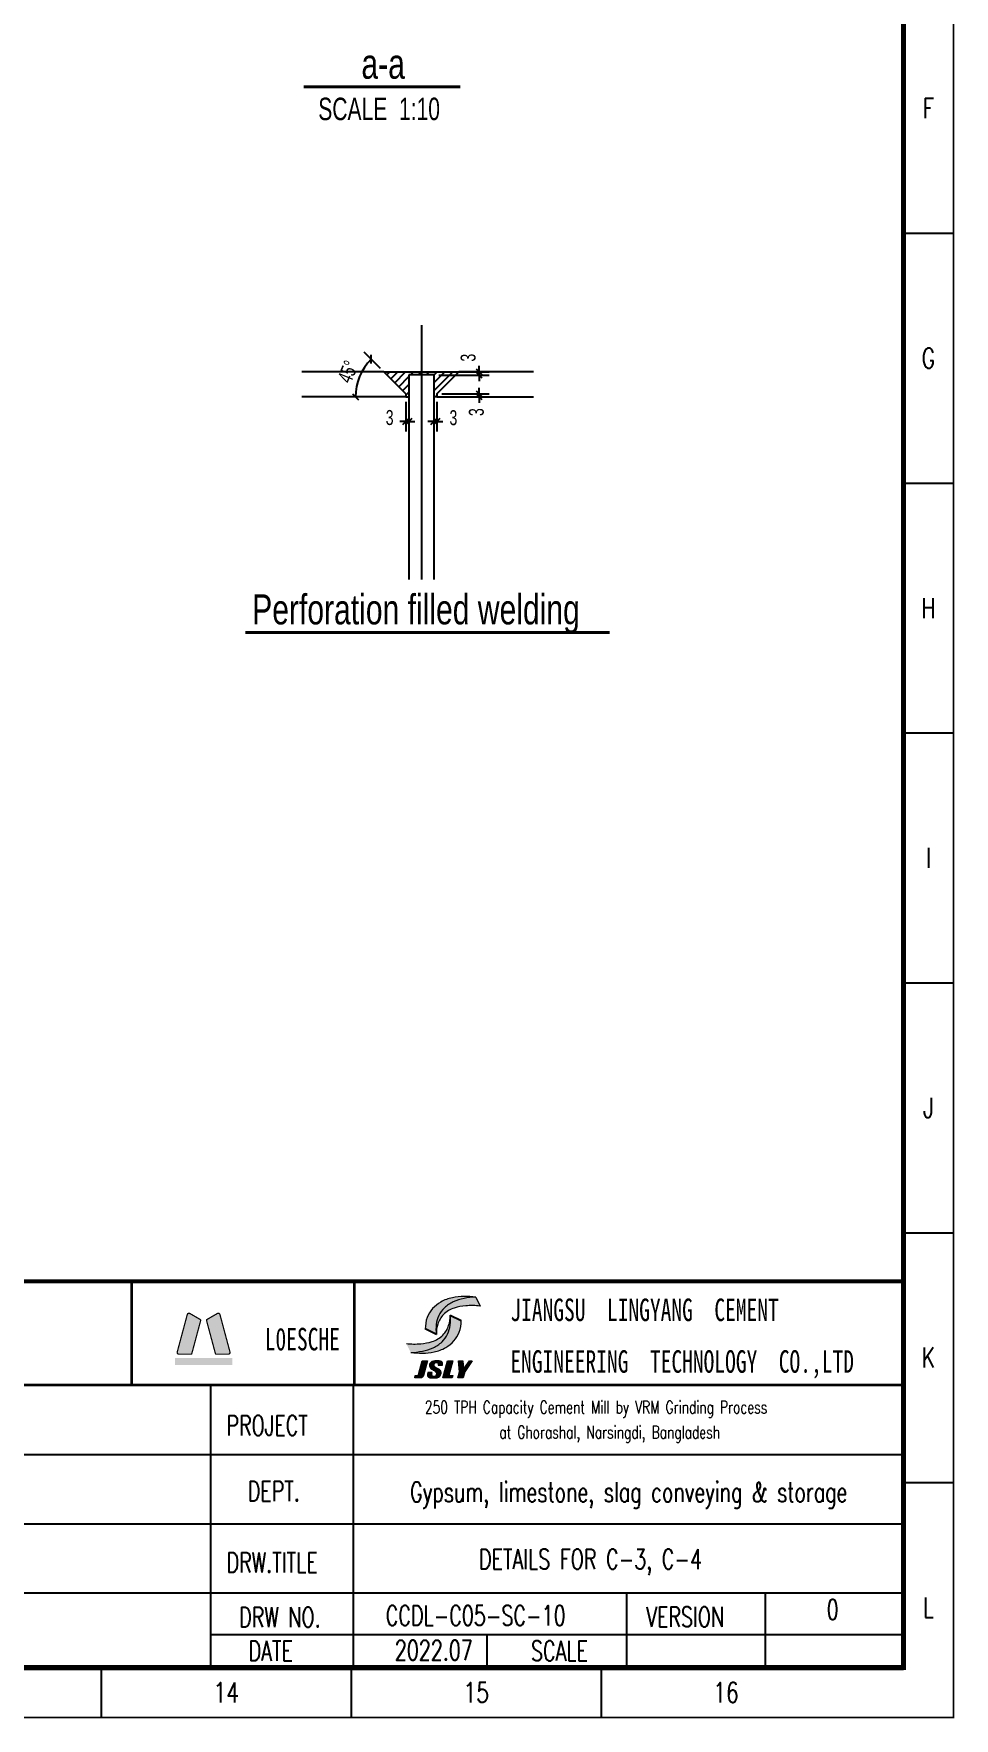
# Model space of a CAD drawing. Header units: millimetres. Extents: x -15901 to 146244, y -607033 to -56344.
# Drawn here: x 52992 to 71413, y -607033 to -573322 of the extents above; entities that cross this region are included whole.
import ezdxf
from ezdxf.enums import TextEntityAlignment as Align

# ---------------------------------------------------------------- set-up
doc = ezdxf.new("R2010")
doc.units = ezdxf.units.MM
doc.header["$LTSCALE"] = 2000
doc.linetypes.add('CENTER', pattern=[50.800000000000004, 31.75, -6.35, 6.35, -6.35])
doc.linetypes.add('DASHDOT', pattern=[1, 0.5, -0.25, 0, -0.25])
for name, color, linetype, lineweight in [('22', 4, 'Continuous', 35), ('Rahm7', 7, 'Continuous', 50), ('图层3', 1, 'Continuous', 0)]:
    doc.layers.add(name, color=color, linetype=linetype, lineweight=lineweight)
for name, color, linetype in [('4', 2, 'Continuous'), ('DIM', 2, 'Continuous'), ('P_OUTER_FRAME', 131, 'Continuous'), ('S_01', 3, 'Continuous'), ('S_02_AXIS', 171, 'CENTER'), ('TEXT', 3, 'Continuous'), ('TK', 1, 'Continuous'), ('图层1', 7, 'DASHDOT')]:
    doc.layers.add(name, color=color, linetype=linetype)
doc.styles.add('HZFS', font='simplex', dxfattribs={"width": 0.7, "bigfont": 'hzfs'})
doc.styles.add('HZTXT', font='romans.shx', dxfattribs={"width": 0.7, "bigfont": 'hztxt.shx'})
doc.styles.add('KS', font='kstxt.shx', dxfattribs={"width": 0.7, "height": 300, "bigfont": 'kshz.shx'})
doc.styles.add('TK-HZ', font='txt.shx', dxfattribs={"width": 0.8, "bigfont": 'hztxt.shx'})
doc.dimstyles.new('KSDIM1.2', dxfattribs={"dimtxt": 300, "dimasz": 120, "dimexe": 200, "dimexo": 100, "dimgap": 100, "dimtad": 1, "dimdec": 0, "dimlfac": 1.2, "dimzin": 14, "dimdsep": 46, "dimtxsty": 'KS', "dimblk": 'ARCHTICK', "dimblk1": 'OBLIQUE', "dimblk2": 'OBLIQUE', "dimsah": 1, "dimcen": -900, "dimclrd": 7, "dimclre": 7, "dimclrt": 2, "dimazin": 3, "dimtfac": 1, "dimtdec": 0, "dimtix": 1, "dimtmove": 2, "dimatfit": 2, "dimfxl": 1, "dimtolj": 1, "dimtzin": 14, "dimlwd": -3, "dimlwe": -1, "dimarcsym": 0})

# ---------------------------------------------------------------- blocks, each defined once
blk = doc.blocks.new('A1-1')
at = {"layer": 'TK', "color": 7}
for p, q in [((83100, 29700), (84100, 29700)), ((83100, 24700), (84100, 24700)), ((83100, 19700), (84100, 19700)), ((83100, 14700), (84100, 14700)), ((83100, 9700), (84100, 9700)), ((83100, 4700), (84100, 4700)), ((67050, 999.9999999999997), (67050, -3.410605131648481e-13)), ((72050, 999.9999999999997), (72050, -3.410605131648481e-13)), ((77050, 999.9999999999997), (77050, -3.410605131648481e-13))]:
    blk.add_line(p, q, dxfattribs=at)
for points, const_width in [([(0, 0), (84100, 0), (84100, 59400), (3.637978807091713e-12, 59400)], 35), ([(2500, 999.9999999999997), (83100, 999.9999999999997), (83100, 58400), (2500.000000000004, 58400)], 100)]:
    blk.add_lwpolyline(points, close=True, dxfattribs=dict(at, const_width=const_width))
at = {"layer": 'TK', "color": 7, "style": 'TK-HZ', "width": 0.75}
for s, p in [('F', (83600, 32200)), ('G', (83600, 27200)), ('H', (83600, 22200)), ('I', (83600, 17200)), ('J', (83600, 12200)), ('K', (83600, 7200)), ('L', (83600, 2199.999999999999)), ('14', (69550, 499.9999999999997)), ('15', (74550, 499.9999999999997)), ('16', (79550, 499.9999999999997))]:
    blk.add_text(s, height=400, dxfattribs=at).set_placement(p, align=Align.MIDDLE_CENTER)
blk = doc.blocks.new('_OBLIQUE')
at = {"color": 1}
blk.add_line((-0.5, -0.5), (0.5, 0.5), dxfattribs=at)
blk = doc.blocks.new('*D707')
at = {"layer": 'Defpoints', "color": 0}
for p in [(59573.48667721482, -580057.3950270766), (59999.50413269296, -580092.0314542712), (58353.86660922677, -580592.0314542712), (60439.50413269267, -580532.0314542705), (60439.50413269267, -580592.0314542712)]:
    blk.add_point(p, dxfattribs=at)
at = {"layer": 'DIM', "color": 7, "linetype": 'Continuous'}
blk.add_line((59928.79345457428, -580021.3207761525), (59601.99269017819, -579694.5200117567), dxfattribs=at)
at = {"layer": 'DIM', "color": 7, "linetype": 'Continuous', "lineweight": -3}
blk.add_arc((60499.50413269343, -580592.0314542712), 1069.272854389518, 135.0000000000265, 180, dxfattribs=at)
at = {"layer": 'DIM', "color": 7, "linetype": 'ByBlock', "lineweight": -3, "xscale": 120, "yscale": 120, "zscale": 120}
for p, rotation in [((59743.41404641556, -579835.941367994), 45.00000000002668), ((59430.23127830391, -580592.0314542712), 270)]:
    blk.add_blockref('_OBLIQUE', p, dxfattribs=dict(at, rotation=rotation))
at = {"layer": 'DIM', "color": 2, "insert": (59280.65494472509, -580087.1675901276), "char_height": 300, "attachment_point": 5, "rotation": 67.50000000001158, "style": 'KS'}
blk.add_mtext('\\A1;45%%d', dxfattribs=at)
blk = doc.blocks.new('_ArchTick')
at = {"color": 0, "linetype": 'ByBlock', "const_width": 0.15}
blk.add_lwpolyline([(-0.5, -0.5), (0.5, 0.5)], dxfattribs=at)
blk = doc.blocks.new('*D708')
at = {"layer": 'Defpoints', "color": 0}
for p in [(60999.50413269261, -580592.0314542712), (61059.50413269285, -580592.0314542712), (61059.50413269285, -581082.3576374208)]:
    blk.add_point(p, dxfattribs=at)
at = {"layer": 'DIM', "color": 7, "linetype": 'Continuous'}
for p, q in [((60999.50413269261, -580692.0314542712), (60999.50413269261, -581282.3576374208)), ((61059.50413269285, -580692.0314542712), (61059.50413269285, -581282.3576374208))]:
    blk.add_line(p, q, dxfattribs=at)
at = {"layer": 'DIM', "color": 7, "linetype": 'Continuous', "lineweight": -3}
for p, q in [((60999.50413269261, -581082.3576374208), (60879.50413269261, -581082.3576374208)), ((60999.50413269261, -581082.3576374208), (61059.50413269285, -581082.3576374208)), ((61059.50413269285, -581082.3576374208), (61179.50413269285, -581082.3576374208))]:
    blk.add_line(p, q, dxfattribs=at)
at = {"layer": 'DIM', "color": 7, "linetype": 'ByBlock', "lineweight": -3, "xscale": 120, "yscale": 120, "zscale": 120}
blk.add_blockref('_OBLIQUE', (60999.50413269261, -581082.3576374208), dxfattribs=at)
at = {"layer": 'DIM', "color": 7, "linetype": 'ByBlock', "lineweight": -3, "xscale": 120, "yscale": 120, "zscale": 120, "rotation": 180}
blk.add_blockref('_OBLIQUE', (61059.50413269285, -581082.3576374208), dxfattribs=at)
at = {"layer": 'DIM', "color": 2, "insert": (61389.49198390232, -581008.5553973035), "char_height": 300, "attachment_point": 5, "style": 'KS'}
blk.add_mtext('\\A1;3', dxfattribs=at)
blk = doc.blocks.new('*D709')
at = {"layer": 'Defpoints', "color": 0}
for p in [(60439.50413269267, -580592.0314542712), (60499.50413269261, -580592.0314542712), (60499.50413269261, -581082.3576374208)]:
    blk.add_point(p, dxfattribs=at)
at = {"layer": 'DIM', "color": 7, "linetype": 'Continuous'}
for p, q in [((60439.50413269267, -580692.0314542712), (60439.50413269267, -581282.3576374208)), ((60499.50413269261, -580692.0314542712), (60499.50413269261, -581282.3576374208))]:
    blk.add_line(p, q, dxfattribs=at)
at = {"layer": 'DIM', "color": 7, "linetype": 'Continuous', "lineweight": -3}
for p, q in [((60439.50413269267, -581082.3576374208), (60319.50413269267, -581082.3576374208)), ((60439.50413269267, -581082.3576374208), (60499.50413269261, -581082.3576374208)), ((60499.50413269261, -581082.3576374208), (60619.50413269261, -581082.3576374208))]:
    blk.add_line(p, q, dxfattribs=at)
at = {"layer": 'DIM', "color": 7, "linetype": 'ByBlock', "lineweight": -3, "xscale": 120, "yscale": 120, "zscale": 120}
blk.add_blockref('_OBLIQUE', (60439.50413269267, -581082.3576374208), dxfattribs=at)
at = {"layer": 'DIM', "color": 7, "linetype": 'ByBlock', "lineweight": -3, "xscale": 120, "yscale": 120, "zscale": 120, "rotation": 180}
blk.add_blockref('_OBLIQUE', (60499.50413269261, -581082.3576374208), dxfattribs=at)
at = {"layer": 'DIM', "color": 2, "insert": (60113.93884628141, -581005.3980875569), "char_height": 300, "attachment_point": 5, "style": 'KS'}
blk.add_mtext('\\A1;3', dxfattribs=at)
blk = doc.blocks.new('*D710')
at = {"layer": 'Defpoints', "color": 0}
for p in [(60999.50413269261, -580592.0314542712), (61059.50413269285, -580532.0314542705), (61902.35720550243, -580532.0314542705)]:
    blk.add_point(p, dxfattribs=at)
at = {"layer": 'DIM', "color": 7, "linetype": 'Continuous', "lineweight": -3}
for p, q in [((61902.35720550243, -580532.0314542705), (61902.35720550243, -580412.0314542705)), ((61902.35720550243, -580592.0314542712), (61902.35720550243, -580532.0314542705)), ((61902.35720550243, -580592.0314542712), (61902.35720550243, -580712.0314542712))]:
    blk.add_line(p, q, dxfattribs=at)
at = {"layer": 'DIM', "color": 7, "linetype": 'Continuous'}
for p, q in [((61099.50413269261, -580592.0314542712), (62102.35720550243, -580592.0314542712)), ((61159.50413269285, -580532.0314542705), (62102.35720550243, -580532.0314542705))]:
    blk.add_line(p, q, dxfattribs=at)
at = {"layer": 'DIM', "color": 7, "linetype": 'ByBlock', "lineweight": -3, "xscale": 120, "yscale": 120, "zscale": 120}
for p, rotation in [((61902.35720550243, -580532.0314542705), 270), ((61902.35720550243, -580592.0314542712), 90)]:
    blk.add_blockref('_OBLIQUE', p, dxfattribs=dict(at, rotation=rotation))
at = {"layer": 'DIM', "color": 2, "insert": (61850.45920690396, -580894.8922464265), "char_height": 300, "attachment_point": 5, "rotation": 90, "style": 'KS'}
blk.add_mtext('\\A1;3', dxfattribs=at)
blk = doc.blocks.new('*D711')
at = {"layer": 'Defpoints', "color": 0}
for p in [(60999.50413269261, -580154.8851465248), (61062.35782494777, -580092.0314542712), (61902.35720550243, -580092.0314542712)]:
    blk.add_point(p, dxfattribs=at)
at = {"layer": 'DIM', "color": 7, "linetype": 'Continuous'}
for p, q in [((61099.50413269261, -580154.8851465248), (62102.35720550243, -580154.8851465248)), ((61162.35782494777, -580092.0314542712), (62102.35720550243, -580092.0314542712))]:
    blk.add_line(p, q, dxfattribs=at)
at = {"layer": 'DIM', "color": 7, "linetype": 'Continuous', "lineweight": -3}
for p, q in [((61902.35720550243, -580092.0314542712), (61902.35720550243, -579972.0314542712)), ((61902.35720550243, -580154.8851465248), (61902.35720550243, -580092.0314542712)), ((61902.35720550243, -580154.8851465248), (61902.35720550243, -580274.8851465248))]:
    blk.add_line(p, q, dxfattribs=at)
at = {"layer": 'DIM', "color": 7, "linetype": 'ByBlock', "lineweight": -3, "xscale": 120, "yscale": 120, "zscale": 120}
for p, rotation in [((61902.35720550243, -580092.0314542712), 270), ((61902.35720550243, -580154.8851465248), 90)]:
    blk.add_blockref('_OBLIQUE', p, dxfattribs=dict(at, rotation=rotation))
at = {"layer": 'DIM', "color": 2, "insert": (61686.27910008145, -579805.6203838543), "char_height": 300, "attachment_point": 5, "rotation": 90, "style": 'KS'}
blk.add_mtext('\\A1;3', dxfattribs=at)

msp = doc.modelspace()

# ---------------------------------------------------------------- hatches: boundary and pattern name
at = {"layer": 'TEXT'}
h = msp.add_hatch(dxfattribs=at)
h.set_pattern_fill('ANSI31', color=256, scale=35, style=0)
h.set_pattern_definition([(45, (-293767.9348639073, -622970.6771374849), (-78.57724105935509, 78.5772410593551), [])])
h.paths.add_polyline_path([(60999.50413269261, -580592.0314542712), (61059.50413269285, -580592.0314542712), (61059.50413269285, -580532.0314542705), (61499.50413269261, -580092.0314542712), (59999.5041326927, -580092.0314542712), (60439.50413269267, -580532.0314542705), (60439.50413269267, -580592.0314542712), (60499.50413269261, -580592.0314542712), (60499.50413269261, -580152.0314542688), (60999.50413269261, -580152.0314542688)])
at = {"layer": '图层3'}
h = msp.add_hatch(color=7, dxfattribs=at)
edge = h.paths.add_edge_path()
edge.add_line((60536.17132591887, -599713.4086096964), (60448.35436592682, -599533.3571592593))
edge.add_arc((60610.77141765936, -598203.1869652651), 1340.049269097654, 263.0385042875429, 275.3276682807746)
edge.add_arc((60642.24134881108, -598406.7733682476), 1134.48844079418, 274.699860560968, 286.4928497704936)
edge.add_arc((60817.91105248837, -599009.8473036222), 506.3635752953236, 286.8060868385775, 315.8070490430616)
edge.add_arc((60836.44372282608, -599027.2822009332), 480.9224354129935, 315.7572570356232, 342.2978830709034)
edge.add_arc((60762.38409888058, -598997.854269021), 560.4505931885532, 341.7340311697585, 363.1418296780906)
edge.add_arc((60694.77984432189, -599076.43575088), 636.6644532519944, -7.97453059175831, 9.88514589041381, ccw=False)
edge.add_arc((60636.27106223314, -599063.8366651393), 696.3690036495203, 336.3877895710336, 351.66672240315603, ccw=False)
edge.add_arc((60759.69031068368, -599089.9467461414), 573.3922740670555, 314.5403632720627, 333.8378007685269, ccw=False)
edge.add_arc((60743.013077621, -599067.1845722354), 601.3275991421784, 293.68392497428727, 314.15171916344184, ccw=False)
edge.add_arc((60538.70073600544, -598556.0570554219), 1151.619967609617, 281.5269948226354, 292.7778449744103, ccw=False)
edge.add_arc((60495.84521010576, -598440.3620499603), 1273.6851019351, 271.81434362317646, 282.3759630335714, ccw=False)
edge = h.paths.add_edge_path()
edge.add_arc((61876.18845004647, -599876.9865074984), 1273.6851019351, 91.81434362317515, 102.37596303357)
edge.add_arc((61833.33292388974, -599761.2915020294), 1151.619967609617, 101.5269948226382, 112.7778449744131)
edge.add_arc((61629.02058255358, -599250.1639852158), 601.3275991421784, 113.6839249742908, 134.1517191634453)
edge.add_arc((61612.3433494909, -599227.4018112875), 573.3922740670555, 134.5403632720621, 153.8378007685264)
edge.add_arc((61735.76259817614, -599253.511892312), 696.3690036495203, 156.3877895710326, 171.6667224031551)
edge.add_arc((61677.25381608738, -599240.9128065712), 636.6644532519944, 172.0254694082415, 189.8851458904134)
edge.add_arc((61609.64956127165, -599319.4942884303), 560.4505931885532, 161.7340311697592, 183.1418296780914, ccw=False)
edge.add_arc((61535.58993732615, -599290.0663565181), 480.9224354129935, 135.7572570356228, 162.2978830709029, ccw=False)
edge.add_arc((61554.12260768621, -599307.5012538217), 506.3635752953236, 106.8060868385715, 135.8070490430554, ccw=False)
edge.add_arc((61729.79231134115, -599910.5751892112), 1134.48844079418, 94.69986056096138, 106.4928497704872, ccw=False)
edge.add_arc((61761.26224251522, -600114.1615921862), 1340.049269097654, 83.03850428754168, 95.32766828077382, ccw=False)
edge.add_line((61923.67929401307, -598783.9913981936), (61835.86233402102, -598603.9399477565))
h = msp.add_hatch(color=256, dxfattribs=at)
edge = h.paths.add_edge_path()
edge.add_arc((61876.18845004647, -599876.9865074984), 1273.6851019351, 91.81434362317515, 102.37596303357)
edge.add_arc((61833.33292388974, -599761.2915020294), 1151.619967609617, 101.5269948226382, 112.7778449744131)
edge.add_arc((61629.02058255358, -599250.1639852158), 601.3275991421784, 113.6839249742908, 134.1517191634453)
edge.add_arc((61612.3433494909, -599227.4018112875), 573.3922740670555, 134.5403632720621, 153.8378007685264)
edge.add_arc((61735.76259817614, -599253.511892312), 696.3690036495203, 156.3877895710326, 171.6667224031551)
edge.add_arc((61677.25381608738, -599240.9128065712), 636.6644532519944, 172.0254694082415, 189.8851458904134)
edge.add_line((61050.04136852978, -599350.211350099), (60827.57173652819, -599241.7056606123))
edge.add_arc((61409.81928964017, -599220.7953652076), 582.6229087851967, 159.0041339266755, 182.0567832290367, ccw=False)
edge.add_arc((61409.48471380083, -599220.5927558623), 582.2379555405406, 138.5933245921803, 159.0109513617211, ccw=False)
edge.add_arc((61503.78079187928, -599325.0384319208), 722.2201129398403, 120.68153327113191, 137.3262396746731, ccw=False)
edge.add_arc((61501.31639707519, -599327.7072090886), 723.2661877119994, 100.49023848739989, 120.40575761885651, ccw=False)
edge.add_arc((61588.64200848027, -599642.3824488304), 1048.970370782993, 89.3571673809808, 102.05115767322548, ccw=False)
edge.add_arc((61629.47056858672, -600594.2017038099), 2000.93463624019, 84.07954305337341, 90.83214336630732, ccw=False)
edge = h.paths.add_edge_path()
edge.add_arc((60495.84521010576, -598440.3620499603), 1273.6851019351, 271.8143436231751, 282.37596303357)
edge.add_arc((60538.70073600544, -598556.0570554219), 1151.619967609617, 281.5269948226382, 292.7778449744131)
edge.add_arc((60743.013077621, -599067.1845722354), 601.3275991421784, 293.6839249742908, 314.1517191634454)
edge.add_arc((60759.69031068368, -599089.9467461414), 573.3922740670555, 314.5403632720621, 333.8378007685263)
edge.add_arc((60636.27106223314, -599063.8366651393), 696.3690036495203, 336.3877895710326, 351.6667224031551)
edge.add_arc((60694.77984432189, -599076.43575088), 636.6644532519944, 352.0254694082414, 369.8851458904135)
edge.add_line((61321.99229190184, -598967.1372073523), (61544.46192390344, -599075.642896839))
edge.add_arc((60962.21437050833, -599096.5531922437), 582.6229087851967, -20.995866073324578, 2.0567832290366823, ccw=False)
edge.add_arc((60962.54894663079, -599096.7558015964), 582.2379555405406, 318.5933245921801, 339.0109513617211, ccw=False)
edge.add_arc((60868.25286854862, -598992.3101255156), 722.2201129398403, 300.6815332711319, 317.3262396746731, ccw=False)
edge.add_arc((60870.71726307704, -598989.6413483627), 723.2661877119994, 280.49023848739995, 300.40575761885646, ccw=False)
edge.add_arc((60783.39165166824, -598674.9661086209), 1048.970370782993, 269.3571673809808, 282.0511576732255, ccw=False)
edge.add_arc((60742.56309181883, -597723.1468536414), 2000.93463624019, 264.0795430533734, 270.8321433663072, ccw=False)
h = msp.add_hatch(color=7, dxfattribs=at)
edge = h.paths.add_edge_path()
edge.add_line((60764.50732738583, -599881.2491475202), (60869.88767934649, -599881.2491475202))
edge.add_line((60869.88767934649, -599881.2491475202), (60791.45273419155, -600173.9723475061))
edge.add_arc((60728.93583624403, -600155.7707268624), 65.11268327326081, 272.7567041788929, 343.7672282079169, ccw=False)
edge.add_line((60732.06743096991, -600220.8080595068), (60614.9781510873, -600220.8080595068))
edge.add_line((60614.9781510873, -600220.8080595068), (60627.52774201392, -600173.9723475061))
edge.add_line((60627.52774201392, -600173.9723475061), (60662.65452608524, -600173.9723475061))
edge.add_arc((60662.7023908241, -600143.4997225688), 30.47266252908942, 269.9100029855022, 346.6139291427364)
edge.add_line((60692.3471778339, -600150.5544915057), (60764.50732738583, -599881.2491475202))
for points in [[(61028.79459268285, -600012.8054246164, -0.2511419047795683), (61002.14649273141, -599974.1343111179, -0.1802809962157874), (61013.67445510684, -599927.6149739556, -0.2298123503047362), (61055.13198915555, -599914.0327570669, -0.298777894427633), (61085.21261638461, -599935.753097289, -0.1167581230574142), (61085.85631509183, -599969.0661075197), (61173.67327515467, -599969.0661075197, 0.04620596313493745), (61174.18708051054, -599928.1424575306, 0.2301799694565709), (61153.33011534123, -599894.3249735467, 0.1312195344949788), (61105.28867362876, -599881.2491475204, -0.001048063967417339), (61019.17651118396, -599881.2491475202, 0.1258214947471055), (60959.82389088778, -599895.1871839247, 0.2079585992483337), (60914.25148639514, -599947.9550634034, 0.2107748320127601), (60922.29802442773, -600012.7774075947, 0.08971967573817168), (60958.31246624566, -600045.3084760988, -0.007080645825214017), (61015.12110872997, -600080.88860903, -0.1329103926434923), (61047.0795625305, -600115.4277075164, -0.1404228134512519), (61048.14083457051, -600159.9233753837, -0.2313359390436563), (61021.94312514795, -600190.6511773698, -0.2244918972040854), (60974.84931489138, -600188.1085336588, -0.2289576742874713), (60957.10790634213, -600155.9815146856, -0.07577833964940317), (60963.4539121954, -600115.4277075164), (60875.63695187552, -600115.4277075164, 0.08626631908326544), (60871.93355203478, -600170.2655307285, 0.1838695552842191), (60894.67297249346, -600208.5533807732, 0.133077640195351), (60937.93788477464, -600220.8080595068), (61031.8675294487, -600220.8080595068, 0.110675764725664), (61093.09744710906, -600206.3714905612, 0.1927076588157873), (61140.46778852923, -600143.2437321104, 0.08047215024773659), (61143.5222109264, -600115.4277075164, 0.1469083402026034), (61130.03192583157, -600073.4145018465, 0.1072934168389789), (61086.91804131551, -600042.0650378473, -0.02739552688614584)], [(61272.14089790045, -599881.2491475202), (61377.52124985738, -599881.2491475202), (61299.08630470245, -600173.9723475061), (61381.04880079313, -600173.9723475061), (61368.49920958711, -600220.8080595068), (61181.1563615395, -600220.8080595068)], [(61492.44978983758, -599881.2491475202), (61580.26674987806, -599881.2491475202), (61594.6663733056, -600045.837597721), (61709.91244697629, -599881.2491475202), (61768.45708691387, -599881.2491475202), (61616.78151345684, -600097.8643155105), (61583.83883649542, -600220.8080595068), (61478.45848453848, -600220.8080595068), (61511.40116124286, -600097.8643155105)]]:
    msp.add_hatch(color=7, dxfattribs=at).paths.add_polyline_path(points)

# ---------------------------------------------------------------- linework, layer by layer
at = {"color": 7}
for p, q in [((70395.0122846259, -598287.6152595214), (70395.01228464826, -606049.2152595229)), ((45447.01228530018, -600366.6152595065), (70395.0122842273, -600366.6152595065)), ((45447.0122846259, -600366.6152595214), (70395.0122846259, -600366.6152595214)), ((56535.01228463708, -606049.2152595229), (56535.01228463708, -600366.6152595214)), ((59388.43352260871, -606049.2152595229), (59388.43352260871, -600366.6152595214)), ((45447.0122846259, -601752.6152595214), (70395.0122846259, -601752.6152595214)), ((45447.0122846259, -603138.6152595214), (70395.0122846259, -603138.6152595214)), ((45447.0122846259, -604524.6152595214), (70395.0122846259, -604524.6152595214)), ((64859.62108403502, -606049.2152595229), (64859.62108403502, -604524.6152595214)), ((67631.6210840313, -606015.3781603358), (67631.6210840313, -604524.6152595214)), ((56543.62108402012, -605356.2152595229), (70395.0122846259, -605356.2152595229)), ((62067.50848462863, -606015.3781603358), (62067.50848462863, -605356.2152595229)), ((45447.0122846259, -606049.2152595229), (70395.01228464826, -606049.2152595229))]:
    msp.add_line(p, q, dxfattribs=at)
at = {"color": 7, "lineweight": -2}
msp.add_line((45447.01228527783, -600366.6152595065), (70395.0122842273, -600366.6152595065), dxfattribs=at)
at = {"color": 7}
for points, const_width in [([(45447.01228530018, -600366.6152595065), (45447.01228530018, -598287.6152595959), (70395.0122842273, -598287.6152595959), (70395.0122842273, -600366.6152595065)], 83.15999999642372), ([(45447.0122846259, -598287.6152595214), (70395.0122846259, -598287.6152595214)], 83.16)]:
    msp.add_lwpolyline(points, dxfattribs=dict(at, const_width=const_width))
msp.add_lwpolyline([(45447.01228530018, -598287.6152595959), (70395.01228432043, -598287.6152595959)], dxfattribs=at)
at = {"layer": '22'}
for p, q in [((54953.17048481165, -600366.6152595065), (54953.17048481165, -598287.6152595959)), ((59412.62548463105, -600366.6152595065), (59412.62548463105, -598287.6152595959))]:
    msp.add_line(p, q, dxfattribs=at)
msp.add_lwpolyline([(45447.01228530018, -598287.6152595959), (70395.0122842273, -598287.6152595959), (70395.0122842273, -600366.6152595065), (45447.01228530018, -600366.6152595065)], close=True, dxfattribs=at)
at = {"layer": 'Rahm7', "color": 4, "const_width": 24.69851999893785}
for points in [[(56323.54747221677, -599051.5047424145), (56116.80847415386, -598932.1439262338, 0.4931454260312867), (56064.91292320995, -598953.6397672675), (55864.339289297, -599702.1907596446, 0.4931454260313169), (55898.53423425986, -599746.7544795282), (56137.2558666101, -599746.7544795282, 0.3394542588633641), (56156.34141729085, -599732.1096214212), (56332.7536148919, -599073.7303369127, 0.3394542588633431)], [(56460.04633730708, -599051.5047424145), (56666.78533537372, -598932.1439262338, -0.4931454260312867), (56718.6808863139, -598953.6397672675), (56919.25452022685, -599702.1907596446, -0.4931454260313169), (56885.05957526772, -599746.7544795282), (56646.33794291376, -599746.7544795282, -0.3394542588633641), (56627.252392233, -599732.1096214212), (56450.84019463568, -599073.7303369127, -0.3394542588633431)]]:
    msp.add_lwpolyline(points, format="xyb", close=True, dxfattribs=at)
at = {"layer": 'Rahm7', "color": 4}
for points in [[(56331.28220799251, -599060.9027854584), (56081.22465996502, -598922.5864919059), (56147.81822857319, -599748.0815160505), (55862.72273458971, -599736.3623383425)], [(56452.31160153134, -599060.9027854584), (56702.36914955883, -598922.5864919059), (56635.77558092831, -599748.0815160505), (56920.87107491179, -599736.3623383425)], [(55819.61452478601, -599824.9664595209), (55819.61452478601, -599960.8083195172), (56963.97928474157, -599824.9664595209), (56963.97928474157, -599960.8083195172)]]:
    msp.add_solid(points, dxfattribs=at)
at = {"layer": 'S_01', "const_width": 60}
for points in [[(61530.12089740293, -574383.3409514099), (58391.48638774252, -574383.3409514099)], [(64516.76816689389, -585301.6768334319), (57226.85228546572, -585301.6768334319)]]:
    msp.add_lwpolyline(points, dxfattribs=at)
at = {"layer": 'S_02_AXIS'}
msp.add_line((60749.50413269261, -579152.4255570979), (60749.50413269261, -584244.5951396332), dxfattribs=at)
at = {"layer": 'TEXT'}
for p, q in [((59999.50413269296, -580092.0314542712), (61499.50413269261, -580092.0314542712)), ((60439.50413269267, -580532.0314542705), (59999.50413269296, -580092.0314542712)), ((61059.50413269285, -580532.0314542705), (61499.50413269261, -580092.0314542712)), ((60439.50413269267, -580532.0314542705), (60439.50413269267, -580592.0314542712)), ((60439.50413269267, -580592.0314542712), (60499.50413269261, -580592.0314542712)), ((61059.50413269285, -580592.0314542712), (60999.50413269261, -580592.0314542712)), ((61059.50413269285, -580532.0314542705), (61059.50413269285, -580592.0314542712))]:
    msp.add_line(p, q, dxfattribs=at)
at = {"layer": '图层1', "linetype": 'ByBlock'}
for p, q in [((59999.5041326927, -580092.0314542712), (58353.86660922677, -580092.0314542712)), ((60999.50413269261, -580152.0314542688), (60499.50413269261, -580152.0314542688)), ((60499.50413269261, -580152.0314542688), (60499.50413269261, -584244.5951396332)), ((60999.50413269261, -580152.0314542688), (60999.50413269261, -584244.5951396332)), ((62989.26304046917, -580092.0314542712), (61499.50413269261, -580092.0314542712)), ((60439.50413269267, -580592.0314542712), (58353.86660922677, -580592.0314542712)), ((61059.50413269285, -580592.0314542712), (62989.26304046917, -580592.0314542712))]:
    msp.add_line(p, q, dxfattribs=at)
at = {"layer": '图层3', "lineweight": -2}
for p, q in [((61321.99229183106, -598967.1372073523), (61544.46192364825, -599075.6428968392)), ((61050.04136838822, -599350.211350099), (60827.57173636614, -599241.7056606121))]:
    msp.add_line(p, q, dxfattribs=at)
at = {"layer": '图层3', "color": 7}
for points in [[(61835.86233397631, -598603.9399477623), (61923.67929401307, -598783.9913981936)], [(61272.14089790045, -599881.2491475202), (61377.52124985738, -599881.2491475202), (61299.08630470245, -600173.9723475061), (61381.04880079313, -600173.9723475061), (61368.49920958711, -600220.8080595068), (61181.1563615395, -600220.8080595068), (61272.14089790045, -599881.2491475202)], [(61492.44978983758, -599881.2491475202), (61580.26674987806, -599881.2491475202), (61594.6663733056, -600045.837597721), (61709.91244697629, -599881.2491475202), (61768.45708691387, -599881.2491475202), (61616.78151345684, -600097.8643155105), (61583.83883649542, -600220.8080595068), (61478.45848453848, -600220.8080595068), (61511.40116124286, -600097.8643155105), (61492.44978983758, -599881.2491475202)]]:
    msp.add_lwpolyline(points, dxfattribs=at)
for points in [[(60764.50732738583, -599881.2491475202), (60869.88767934649, -599881.2491475202), (60791.45273419155, -600173.9723475061, -0.3201531493792165), (60732.06743096991, -600220.8080595068), (60614.9781510873, -600220.8080595068), (60627.52774201392, -600173.9723475061), (60662.65452608524, -600173.9723475061, 0.3477668753080308), (60692.3471778339, -600150.5544915057), (60764.50732738583, -599881.2491475202)], [(61085.85631509183, -599969.0661075197), (61173.67327515467, -599969.0661075197, 0.0462059631375794), (61174.18708051054, -599928.1424575306, 0.2301799694577722), (61153.33011534123, -599894.3249735467, 0.1312195344863262), (61105.2886736287, -599881.2491475202, -0.0010480639679087), (61019.17651118396, -599881.2491475202, 0.1258214947472077), (60959.82389088778, -599895.1871839247, 0.2079585992469012), (60914.25148639514, -599947.9550634034, 0.2107748320121328), (60922.29802442773, -600012.7774075947, 0.0897196757371572), (60958.31246624573, -600045.3084760986, -0.0073534545367111), (61017.28947592957, -600082.2915056802, -0.1256223479452962), (61047.0795625305, -600115.4277075164, -0.1430227817727291), (61047.92883914767, -600160.7194142796, -0.2266212556883574), (61021.94312514795, -600190.6511773698, -0.2244918972088056), (60974.84931489138, -600188.1085336588, -0.228957674281067), (60957.10790634213, -600155.9815146856, -0.0757783396464312), (60963.4539121954, -600115.4277075164), (60875.63695187552, -600115.4277075164, 0.0862663190859946), (60871.93355203478, -600170.2655307285, 0.1838695552757364), (60894.67297249346, -600208.5533807732, 0.1388917047545442), (60939.90090302809, -600220.8080595068), (61031.8675294487, -600220.8080595068, 0.1106757647257923), (61093.09744710906, -600206.3714905612, 0.1927076588121154), (61140.46778852923, -600143.2437321104, 0.0804721502476905), (61143.5222109264, -600115.4277075164, 0.146908340203339), (61130.03192583157, -600073.4145018465, 0.108689979316381), (61086.28239097877, -600041.7871199183, -0.0271034612296109), (61028.79459268285, -600012.8054246164, -0.2462327308361304), (61002.25698137342, -599975.0467078618, -0.1837402859676498), (61013.67445510684, -599927.6149739556, -0.2298123503036893), (61055.13198915555, -599914.0327570669, -0.2987778944287702), (61085.21261638461, -599935.753097289, -0.1167581230562819), (61085.85631509183, -599969.0661075197), (61085.85631509183, -599969.0661075197)]]:
    msp.add_lwpolyline(points, format="xyb", dxfattribs=at)
at = {"layer": '图层3'}
for centre, radius, start, end in [((61501.31639702676, -599327.7072090886), 723.2661877118699, 100.4902381358398, 120.4057574579734), ((61588.64200845791, -599642.3824488304), 1048.97037078294, 89.35716699515167, 102.0511576302159), ((61833.33292398287, -599761.2915020294), 1151.619967609566, 101.5269947565256, 112.7778443888798), ((61629.47056851967, -600594.2017038099), 2000.934636240178, 84.07954322972647, 90.83214373065006), ((61876.18845011725, -599876.9865074984), 1273.685101935116, 91.81434408865101, 102.3759628080757), ((61409.81928973331, -599220.7953652076), 582.6229087851967, 159.0041336268581, 182.056783201829), ((61409.48471368162, -599220.5927558548), 582.237955541739, 138.5933247758474, 159.0109511662404), ((61503.7807917638, -599325.0384319208), 722.2201129399028, 120.681532736573, 137.3262393628839), ((61735.76259810536, -599253.5118923045), 696.3690036495984, 156.387789681884, 171.666722590622), ((61612.34334939776, -599227.4018112875), 573.3922740670555, 134.5403632476092, 153.8378009087316), ((61629.02058241575, -599250.1639852158), 601.3275991419393, 113.6839249243336, 134.1517190036225), ((60694.77984425111, -599076.4357508726), 636.6644532519944, 352.025469388586, 9.88514584668495), ((61677.25381596817, -599240.9128065712), 636.6644532519944, 172.0254693886067, 189.8851458467056), ((60759.69031063898, -599089.9467461489), 573.3922740670555, 314.5403632475928, 333.8378009087107), ((60636.27106211765, -599063.8366651319), 696.3690036495984, 336.3877896818665, 351.666722590603), ((60962.54894653766, -599096.7558015964), 582.237955541739, 318.5933247758297, 339.010951166219), ((60962.21437048598, -599096.5531922437), 582.6229087851967, 339.0041336268366, 2.056783201806352), ((60495.84521010576, -598440.3620499528), 1273.685101935116, 271.814344088648, 282.3759628080741), ((60538.70073605387, -598556.0570554219), 1151.619967609566, 281.5269947565256, 292.7778443888798), ((60783.3916515751, -598674.9661086209), 1048.97037078294, 269.3571669951486, 282.0511576302132), ((60743.01307759865, -599067.1845722354), 601.3275991419393, 293.6839249243234, 314.1517190036066), ((60870.71726319252, -598989.6413483627), 723.2661877118699, 280.4902381358342, 300.4057574579641), ((60868.25286845549, -598992.3101255156), 722.2201129399028, 300.6815327365636, 317.3262393628699), ((60742.56309170334, -597723.1468536339), 2000.934636240178, 264.0795432297265, 270.8321437306484)]:
    msp.add_arc(centre, radius, start, end, dxfattribs=at)
at = {"layer": '图层3', "color": 7}
for centre, radius, start, end in [((61833.33292398287, -599761.2915020294), 1151.619967609566, 101.5269947565256, 112.7778443888798), ((61876.18845011725, -599876.9865074984), 1273.685101935116, 91.81434408865101, 102.3759628080757), ((61735.76259810536, -599253.5118923045), 696.3690036495984, 156.387789681884, 171.666722590622), ((61535.58993727772, -599290.0663565032), 480.9224354128841, 135.7572570088084, 162.2978832905599), ((61612.34334939776, -599227.4018112875), 573.3922740670555, 134.5403632476092, 153.8378009087316), ((61554.12260754465, -599307.5012538217), 506.3635752956684, 106.8060867167296, 135.8070492603316), ((61629.02058241575, -599250.1639852158), 601.3275991419393, 113.6839249243336, 134.1517190036225), ((60762.38409897371, -598997.854269006), 560.4505931884723, 341.7340311781414, 3.14182982531829), ((60694.77984425111, -599076.4357508726), 636.6644532519944, 352.025469388586, 9.88514584668495), ((61729.79231122567, -599910.5751892037), 1134.488440794117, 94.69986058238, 106.4928499203954), ((61761.26224242209, -600114.1615921862), 1340.049269097799, 83.03850438745728, 95.32766843528235), ((60817.91105246602, -599009.8473036222), 506.3635752956684, 286.8060867167296, 315.8070492603111), ((61677.25381596817, -599240.9128065712), 636.6644532519944, 172.0254693886067, 189.8851458467056), ((61609.6495612493, -599319.4942884303), 560.4505931884723, 161.734031178164, 183.1418298253183), ((60759.69031063898, -599089.9467461489), 573.3922740670555, 314.5403632475928, 333.8378009087107), ((60836.44372273295, -599027.2822009332), 480.9224354128841, 315.7572570087848, 342.2978832905334), ((60636.27106211765, -599063.8366651319), 696.3690036495984, 336.3877896818665, 351.666722590603), ((60610.77141758858, -598203.1869652651), 1340.049269097799, 263.0385043874545, 275.3276684352799), ((60495.84521010576, -598440.3620499528), 1273.685101935116, 271.814344088648, 282.3759628080741), ((60642.24134878872, -598406.7733682476), 1134.488440794117, 274.699860582379, 286.4928499203954), ((60538.70073605387, -598556.0570554219), 1151.619967609566, 281.5269947565256, 292.7778443888798), ((60743.01307759865, -599067.1845722354), 601.3275991419393, 293.6839249243234, 314.1517190036066)]:
    msp.add_arc(centre, radius, start, end, dxfattribs=at)

# ---------------------------------------------------------------- block references
at = {"layer": 'TK', "color": 7}
msp.add_blockref('A1-1', (-12704.98771535186, -607015.3781603358), dxfattribs=at)

# ---------------------------------------------------------------- texts
at = {"color": 7, "style": 'HZFS', "width": 0.7}
for s, p in [('  PROJECT', (56462.79391997366, -601372.5385325707)), ('  DEPT.', (56888.35953997506, -602687.4900448925)), ('DRW.TITLE', (56849.90208176582, -604114.2162104629)), (' DRW NO.', (56908.98973478063, -605208.652180814)), ('VERSION', (65246.50413226022, -605203.7678154192)), ('  DATE', (56905.77429611667, -605884.996959687)), ('SCALE', (62941.5498626834, -605884.9969596795))]:
    msp.add_text(s, height=400, dxfattribs=at).set_placement(p)
at = {"color": 7, "char_height": 451.1619942568222, "width": 162378.9060800842, "attachment_point": 1, "style": 'HZFS'}
for s, insert in [('{\\fSimSun|b0|i0|c134|p54;JIANGSU  LINGYANG  CEMENT  }', (62529.28445506527, -598632.9513646371)), ('{\\fSimSun|b0|i0|c134|p54;L0ESCHE}', (57614.73171619757, -599219.2704346112)), ('{\\fSimSun|b0|i0|c134|p54;ENGINEERING  TECHNOLOGY  CO.,LTD}', (62529.28445506527, -599666.9073645927))]:
    msp.add_mtext(s, dxfattribs=dict(at, insert=insert))
at = {"layer": '4', "style": 'KS', "width": 0.75}
for s, p in [('a-a', (59549.66017288958, -574223.6122477374)), ('Perforation filled welding', (57363.37115357336, -585141.9481297594))]:
    msp.add_text(s, height=600, dxfattribs=at).set_placement(p)
at = {"layer": 'DIM', "width": 0.7}
for s, height, style, p in [('250 TPH Capacity Cement Mill by VRM Grinding Process ', 256, 'HZTXT', (60818.6019785867, -600934.741357109)), ('at Ghorashal, Narsingdi, Bangladesh', 256, 'HZTXT', (62307.35340573755, -601434.741357109)), ('0', 400, 'HZFS', (68857.65071259497, -605056.5985481746)), ('2022.07', 400, 'HZFS', (60217.61825896858, -605871.5425093553))]:
    msp.add_text(s, height=height, dxfattribs=dict(at, style=style)).set_placement(p)
at = {"layer": 'P_OUTER_FRAME', "style": 'HZFS', "width": 0.7}
for s, p in [('Gypsum, limestone, slag conveying & storage ', (64993.57142510422, -602561.3253575936)), ('DETAILS FOR C-3, C-4', (64131.74131252861, -603908.4886028867)), ('CCDL-C05-SC-10', (61835.03170853178, -604977.9890466698))]:
    msp.add_text(s, height=400, dxfattribs=at).set_placement(p, align=Align.MIDDLE)
at = {"layer": 'TEXT', "style": 'KS', "width": 0.7}
msp.add_text('SCALE  1:10', height=450, dxfattribs=at).set_placement((59903.48950576877, -574827.457099553), align=Align.MIDDLE)

# ---------------------------------------------------------------- dimensions: what is measured, and where the dimension line sits
at = {"layer": 'DIM', "color": 3, "linetype": 'Continuous'}
dim = msp.add_angular_dim_2l(base=(59573.48667721482, -580057.3950270766), line1=((60439.50413269267, -580592.0314542712), (58353.86660922677, -580592.0314542712)), line2=((60439.50413269267, -580532.0314542705), (59999.50413269296, -580092.0314542712)), dimstyle='KSDIM1.2', override={"dimlfac": 0.05, "dimzin": 8}, dxfattribs=at)
dim.commit()
dim.dimension.update_dxf_attribs({"geometry": '*D707', "text_midpoint": (59280.65494472509, -580087.1675901276)})
for base, p1, p2, picture, middle in [((61902.35720550243, -580092.0314542712), (60999.50413269261, -580154.8851465248), (61062.35782494777, -580092.0314542712), '*D711', (61686.27910008145, -579805.6203838543)), ((61902.35720550243, -580532.0314542705), (60999.50413269261, -580592.0314542712), (61059.50413269285, -580532.0314542705), '*D710', (61850.45920690396, -580894.8922464265))]:
    dim = msp.add_linear_dim(base=base, p1=p1, p2=p2, angle=90, dimstyle='KSDIM1.2', override={"dimlfac": 0.05, "dimzin": 8}, dxfattribs=at)
    dim.commit()
    dim.dimension.update_dxf_attribs({"geometry": picture, "text_midpoint": middle, "dimtype": 160})
for base, p1, p2, picture, middle in [((60499.50413269261, -581082.3576374208), (60439.50413269267, -580592.0314542712), (60499.50413269261, -580592.0314542712), '*D709', (60113.93884628141, -581005.3980875569)), ((61059.50413269285, -581082.3576374208), (60999.50413269261, -580592.0314542712), (61059.50413269285, -580592.0314542712), '*D708', (61389.49198390232, -581008.5553973035))]:
    dim = msp.add_linear_dim(base=base, p1=p1, p2=p2, dimstyle='KSDIM1.2', override={"dimlfac": 0.05, "dimzin": 8}, dxfattribs=at)
    dim.commit()
    dim.dimension.update_dxf_attribs({"geometry": picture, "text_midpoint": middle, "dimtype": 160})

doc.saveas('drawing.dxf')
